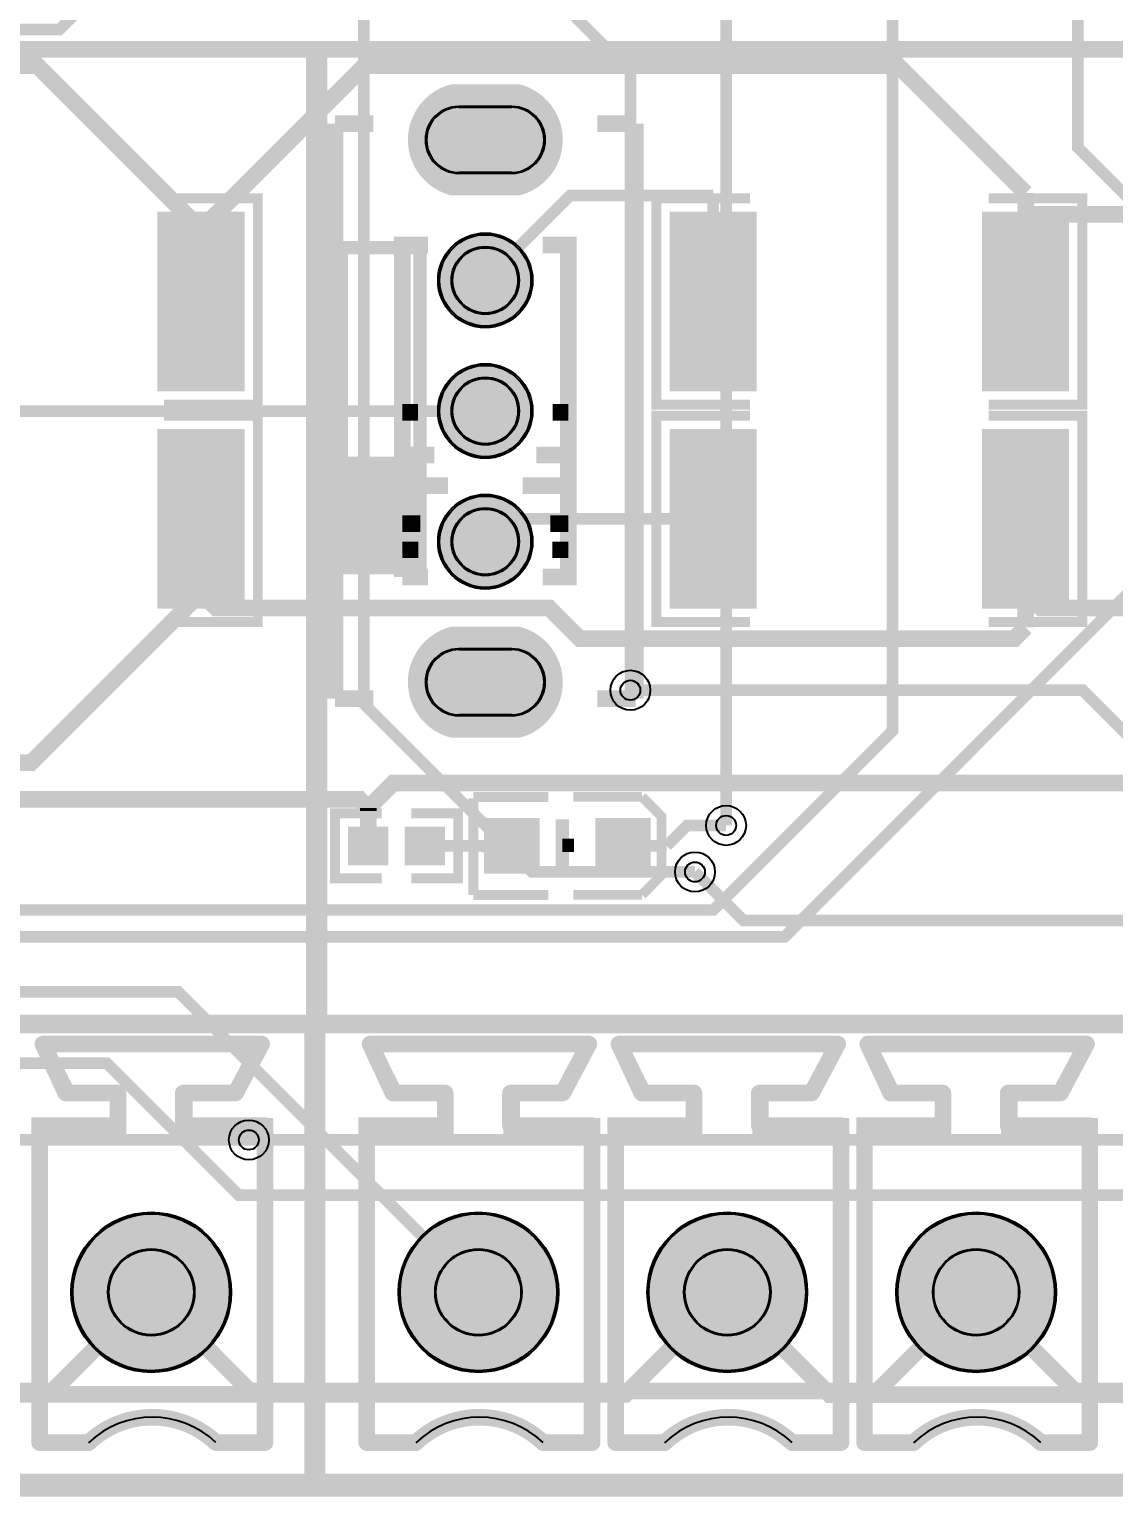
# Model space of a CAD drawing. Header units: millimetres. Extents: x -4 to 157, y 41 to 137.
# Drawn here: x 95.34 to 111.94, y 41.42 to 63.88 of the extents above; entities that cross this region are included whole.
import ezdxf

# ---------------------------------------------------------------- set-up
doc = ezdxf.new("R2010")
doc.units = ezdxf.units.MM
for name, color, linetype, true_color in [('BoardOutLine', 7, 'Continuous', 0xff00ff), ('BottomLayer', 7, 'Continuous', 0x0000ff), ('BottomSolderMaskLayer', 7, 'Continuous', 0xaa00ff), ('Document', 7, 'Continuous', 0xffffff), ('Hole', 7, 'Continuous', 0x222222), ('Multi-Layer', 7, 'Continuous', 0xc0c0c0), ('TopLayer', 7, 'Continuous', 0xff0000), ('TopPasteMaskLayer', 7, 'Continuous', 0x808080), ('TopSilkLayer', 7, 'Continuous', 0xffcc00), ('TopSolderMaskLayer', 7, 'Continuous', 0x800080)]:
    doc.layers.add(name, color=color, linetype=linetype, true_color=true_color)

msp = doc.modelspace()

# ---------------------------------------------------------------- hatches: boundary and pattern name
at = {"layer": 'BottomSolderMaskLayer'}
for points in [[(101.807, 61.338, -0.785398), (101.807, 63.04), (102.842, 63.04, -0.785398), (102.842, 61.338)], [(101.6, 60.039, 1), (103.048, 60.039, 1)], [(101.6, 58.039, 1), (103.048, 58.039, 1)], [(101.6, 56.039, 1), (103.048, 56.039, 1)], [(101.807, 53.038, -0.785398), (101.807, 54.74), (102.842, 54.74, -0.785398), (102.842, 53.038)], [(95.985, 44.552, 1), (98.436, 44.552, 1)], [(100.994, 44.552, 1), (103.445, 44.552, 1)], [(104.804, 44.552, 1), (107.255, 44.552, 1)], [(108.614, 44.552, 1), (111.065, 44.552, 1)]]:
    msp.add_hatch(color=256, dxfattribs=at).paths.add_polyline_path(points)
at = {"layer": 'Document'}
for points in [[(100.024, 55.539), (101.424, 55.539), (101.424, 60.539), (101.424, 60.639), (101.324, 60.639), (100.024, 60.639), (100.024, 60.439), (101.224, 60.439), (101.224, 57.339), (100.024, 57.339)], [(100.224, 57.339), (100.024, 57.339), (100.024, 60.439), (100.224, 60.439)], [(102.646, 51.659), (102.646, 50.999), (102.493, 50.999), (102.493, 51.659)], [(102.921, 51.283), (102.261, 51.283), (102.261, 51.435), (102.921, 51.435)], [(104.775, 51.335), (104.114, 51.335), (104.114, 51.487), (104.775, 51.487)], [(98.9, 48.225), (95.75, 48.225), (95.981, 47.729), (96.7, 47.729), (96.717, 47.728), (96.733, 47.724), (96.749, 47.719), (96.764, 47.712), (96.778, 47.702), (96.79, 47.692), (96.801, 47.679), (96.81, 47.665), (96.818, 47.65), (96.823, 47.635), (96.826, 47.618), (96.827, 47.602), (96.827, 47.102), (96.826, 47.085), (96.823, 47.069), (96.818, 47.053), (96.81, 47.038), (96.801, 47.024), (96.79, 47.012), (96.778, 47.001), (96.764, 46.992), (96.749, 46.984), (96.733, 46.979), (96.717, 46.976), (96.7, 46.975), (95.627, 46.975), (95.627, 42.379), (96.25, 42.379), (96.267, 42.378), (96.283, 42.374), (96.299, 42.369), (96.314, 42.362), (96.328, 42.352), (96.34, 42.341), (96.351, 42.329), (96.36, 42.315), (96.368, 42.3), (96.373, 42.285), (96.376, 42.268), (96.377, 42.252), (96.376, 42.235), (96.373, 42.219), (96.368, 42.203), (96.36, 42.188), (96.351, 42.174), (96.34, 42.162), (96.328, 42.151), (96.314, 42.142), (96.299, 42.134), (96.283, 42.129), (96.267, 42.126), (96.25, 42.125), (95.5, 42.125), (95.484, 42.126), (95.467, 42.129), (95.452, 42.134), (95.437, 42.142), (95.423, 42.151), (95.411, 42.162), (95.4, 42.174), (95.39, 42.188), (95.383, 42.203), (95.378, 42.219), (95.374, 42.235), (95.373, 42.252), (95.373, 47.102), (95.374, 47.118), (95.378, 47.135), (95.383, 47.15), (95.39, 47.165), (95.4, 47.179), (95.411, 47.192), (95.423, 47.202), (95.437, 47.212), (95.452, 47.219), (95.467, 47.224), (95.484, 47.228), (95.5, 47.229), (96.573, 47.229), (96.573, 47.475), (95.9, 47.475), (95.882, 47.476), (95.865, 47.48), (95.848, 47.486), (95.832, 47.495), (95.818, 47.505), (95.805, 47.518), (95.794, 47.532), (95.785, 47.548), (95.435, 48.298), (95.429, 48.314), (95.425, 48.33), (95.423, 48.347), (95.424, 48.364), (95.427, 48.381), (95.432, 48.397), (95.439, 48.413), (95.448, 48.427), (95.459, 48.44), (95.472, 48.451), (95.486, 48.461), (95.501, 48.469), (95.517, 48.474), (95.533, 48.478), (95.55, 48.479), (98.9, 48.479), (98.917, 48.478), (98.933, 48.474), (98.949, 48.469), (98.964, 48.462), (98.978, 48.452), (98.99, 48.441), (99.001, 48.429), (99.01, 48.415), (99.018, 48.4), (99.023, 48.385), (99.026, 48.368), (99.027, 48.352), (99.026, 48.335), (99.023, 48.319), (99.018, 48.303), (99.01, 48.288), (99.001, 48.274), (98.99, 48.262), (98.978, 48.251), (98.964, 48.242), (98.949, 48.234), (98.933, 48.229), (98.917, 48.226), (98.9, 48.225)], [(99.012, 48.292), (98.612, 47.542), (98.603, 47.527), (98.592, 47.514), (98.58, 47.503), (98.566, 47.493), (98.55, 47.485), (98.534, 47.479), (98.517, 47.476), (98.5, 47.475), (97.827, 47.475), (97.827, 47.229), (98.95, 47.229), (98.967, 47.228), (98.983, 47.224), (98.999, 47.219), (99.014, 47.212), (99.028, 47.202), (99.04, 47.192), (99.051, 47.179), (99.06, 47.165), (99.068, 47.15), (99.073, 47.135), (99.076, 47.118), (99.077, 47.102), (99.077, 42.252), (99.076, 42.235), (99.073, 42.219), (99.068, 42.203), (99.06, 42.188), (99.051, 42.174), (99.04, 42.162), (99.028, 42.151), (99.014, 42.142), (98.999, 42.134), (98.983, 42.129), (98.967, 42.126), (98.95, 42.125), (98.2, 42.125), (98.184, 42.126), (98.167, 42.129), (98.152, 42.134), (98.137, 42.142), (98.123, 42.151), (98.111, 42.162), (98.1, 42.174), (98.09, 42.188), (98.083, 42.203), (98.078, 42.219), (98.074, 42.235), (98.073, 42.252), (98.074, 42.268), (98.078, 42.285), (98.083, 42.3), (98.09, 42.315), (98.1, 42.329), (98.111, 42.341), (98.123, 42.352), (98.137, 42.362), (98.152, 42.369), (98.167, 42.374), (98.184, 42.378), (98.2, 42.379), (98.823, 42.379), (98.823, 46.975), (97.7, 46.975), (97.684, 46.976), (97.667, 46.979), (97.652, 46.984), (97.637, 46.992), (97.623, 47.001), (97.611, 47.012), (97.6, 47.024), (97.59, 47.038), (97.583, 47.053), (97.578, 47.069), (97.574, 47.085), (97.573, 47.102), (97.573, 47.602), (97.574, 47.618), (97.578, 47.635), (97.583, 47.65), (97.59, 47.665), (97.6, 47.679), (97.611, 47.692), (97.623, 47.702), (97.637, 47.712), (97.652, 47.719), (97.667, 47.724), (97.684, 47.728), (97.7, 47.729), (98.424, 47.729), (98.788, 48.411), (98.797, 48.426), (98.808, 48.438), (98.82, 48.45), (98.833, 48.459), (98.848, 48.467), (98.863, 48.473), (98.88, 48.477), (98.896, 48.479), (98.913, 48.478), (98.929, 48.475), (98.945, 48.471), (98.96, 48.464), (98.974, 48.455), (98.987, 48.444), (98.998, 48.432), (99.008, 48.419), (99.016, 48.404), (99.022, 48.389), (99.026, 48.372), (99.027, 48.356), (99.027, 48.339), (99.024, 48.323), (99.019, 48.307), (99.012, 48.292)], [(103.909, 48.225), (100.759, 48.225), (100.99, 47.729), (101.709, 47.729), (101.726, 47.728), (101.742, 47.724), (101.758, 47.719), (101.773, 47.712), (101.787, 47.702), (101.799, 47.692), (101.81, 47.679), (101.819, 47.665), (101.827, 47.65), (101.832, 47.635), (101.835, 47.618), (101.836, 47.602), (101.836, 47.102), (101.835, 47.085), (101.832, 47.069), (101.827, 47.053), (101.819, 47.038), (101.81, 47.024), (101.799, 47.012), (101.787, 47.001), (101.773, 46.992), (101.758, 46.984), (101.742, 46.979), (101.726, 46.976), (101.709, 46.975), (100.636, 46.975), (100.636, 42.379), (101.259, 42.379), (101.276, 42.378), (101.292, 42.374), (101.308, 42.369), (101.323, 42.362), (101.337, 42.353), (101.349, 42.342), (101.36, 42.329), (101.369, 42.315), (101.377, 42.3), (101.382, 42.285), (101.385, 42.268), (101.386, 42.252), (101.385, 42.235), (101.382, 42.219), (101.377, 42.203), (101.369, 42.188), (101.36, 42.174), (101.349, 42.162), (101.337, 42.151), (101.323, 42.142), (101.308, 42.134), (101.292, 42.129), (101.276, 42.126), (101.259, 42.125), (100.509, 42.125), (100.493, 42.126), (100.476, 42.129), (100.461, 42.134), (100.446, 42.142), (100.432, 42.151), (100.419, 42.162), (100.409, 42.174), (100.399, 42.188), (100.392, 42.203), (100.387, 42.219), (100.383, 42.235), (100.382, 42.252), (100.382, 47.102), (100.383, 47.118), (100.387, 47.135), (100.392, 47.15), (100.399, 47.165), (100.409, 47.179), (100.419, 47.192), (100.432, 47.203), (100.446, 47.212), (100.461, 47.219), (100.476, 47.224), (100.493, 47.228), (100.509, 47.229), (101.582, 47.229), (101.582, 47.475), (100.909, 47.475), (100.891, 47.476), (100.874, 47.48), (100.857, 47.486), (100.841, 47.495), (100.827, 47.505), (100.814, 47.518), (100.803, 47.532), (100.794, 47.548), (100.444, 48.298), (100.438, 48.314), (100.434, 48.33), (100.432, 48.347), (100.433, 48.364), (100.436, 48.381), (100.441, 48.397), (100.448, 48.413), (100.457, 48.427), (100.468, 48.44), (100.48, 48.451), (100.494, 48.461), (100.51, 48.469), (100.526, 48.474), (100.542, 48.478), (100.559, 48.479), (103.909, 48.479), (103.926, 48.478), (103.942, 48.474), (103.958, 48.469), (103.973, 48.462), (103.987, 48.453), (103.999, 48.442), (104.01, 48.429), (104.019, 48.415), (104.027, 48.4), (104.032, 48.385), (104.035, 48.368), (104.036, 48.352), (104.035, 48.335), (104.032, 48.319), (104.027, 48.303), (104.019, 48.288), (104.01, 48.274), (103.999, 48.262), (103.987, 48.251), (103.973, 48.242), (103.958, 48.234), (103.942, 48.229), (103.926, 48.226), (103.909, 48.225)], [(104.021, 48.292), (103.621, 47.542), (103.612, 47.527), (103.601, 47.514), (103.589, 47.503), (103.575, 47.493), (103.559, 47.485), (103.543, 47.479), (103.526, 47.476), (103.509, 47.475), (102.836, 47.475), (102.836, 47.229), (103.959, 47.229), (103.976, 47.228), (103.992, 47.224), (104.008, 47.219), (104.023, 47.212), (104.037, 47.203), (104.049, 47.192), (104.06, 47.179), (104.069, 47.165), (104.077, 47.15), (104.082, 47.135), (104.085, 47.118), (104.086, 47.102), (104.086, 42.252), (104.085, 42.235), (104.082, 42.219), (104.077, 42.203), (104.069, 42.188), (104.06, 42.174), (104.049, 42.162), (104.037, 42.151), (104.023, 42.142), (104.008, 42.134), (103.992, 42.129), (103.976, 42.126), (103.959, 42.125), (103.209, 42.125), (103.193, 42.126), (103.176, 42.129), (103.161, 42.134), (103.146, 42.142), (103.132, 42.151), (103.119, 42.162), (103.109, 42.174), (103.099, 42.188), (103.092, 42.203), (103.087, 42.219), (103.083, 42.235), (103.082, 42.252), (103.083, 42.268), (103.087, 42.285), (103.092, 42.3), (103.099, 42.315), (103.109, 42.329), (103.119, 42.342), (103.132, 42.353), (103.146, 42.362), (103.161, 42.369), (103.176, 42.374), (103.193, 42.378), (103.209, 42.379), (103.832, 42.379), (103.832, 46.975), (102.709, 46.975), (102.693, 46.976), (102.676, 46.979), (102.661, 46.984), (102.646, 46.992), (102.632, 47.001), (102.619, 47.012), (102.608, 47.024), (102.599, 47.038), (102.592, 47.053), (102.587, 47.069), (102.583, 47.085), (102.582, 47.102), (102.582, 47.602), (102.583, 47.618), (102.587, 47.635), (102.592, 47.65), (102.599, 47.665), (102.608, 47.679), (102.619, 47.692), (102.632, 47.702), (102.646, 47.712), (102.661, 47.719), (102.676, 47.724), (102.693, 47.728), (102.709, 47.729), (103.433, 47.729), (103.797, 48.412), (103.806, 48.426), (103.817, 48.438), (103.829, 48.45), (103.842, 48.46), (103.857, 48.467), (103.872, 48.473), (103.889, 48.477), (103.905, 48.479), (103.922, 48.478), (103.938, 48.475), (103.954, 48.471), (103.969, 48.464), (103.983, 48.455), (103.996, 48.445), (104.007, 48.432), (104.017, 48.419), (104.025, 48.404), (104.031, 48.389), (104.035, 48.373), (104.036, 48.356), (104.036, 48.339), (104.033, 48.323), (104.028, 48.307), (104.021, 48.292)], [(107.719, 48.225), (104.569, 48.225), (104.8, 47.729), (105.519, 47.729), (105.536, 47.728), (105.552, 47.724), (105.568, 47.719), (105.583, 47.712), (105.596, 47.702), (105.609, 47.692), (105.62, 47.679), (105.629, 47.665), (105.636, 47.65), (105.642, 47.635), (105.645, 47.618), (105.646, 47.602), (105.646, 47.102), (105.645, 47.085), (105.642, 47.069), (105.636, 47.053), (105.629, 47.038), (105.62, 47.024), (105.609, 47.012), (105.596, 47.001), (105.583, 46.992), (105.568, 46.984), (105.552, 46.979), (105.536, 46.976), (105.519, 46.975), (104.446, 46.975), (104.446, 42.379), (105.069, 42.379), (105.086, 42.378), (105.102, 42.375), (105.118, 42.369), (105.133, 42.362), (105.147, 42.353), (105.159, 42.342), (105.17, 42.329), (105.179, 42.315), (105.187, 42.3), (105.192, 42.285), (105.195, 42.268), (105.196, 42.252), (105.195, 42.235), (105.192, 42.219), (105.187, 42.203), (105.179, 42.188), (105.17, 42.175), (105.159, 42.162), (105.147, 42.151), (105.133, 42.142), (105.118, 42.135), (105.102, 42.129), (105.086, 42.126), (105.069, 42.125), (104.319, 42.125), (104.303, 42.126), (104.286, 42.129), (104.271, 42.135), (104.256, 42.142), (104.242, 42.151), (104.229, 42.162), (104.218, 42.175), (104.209, 42.188), (104.202, 42.203), (104.197, 42.219), (104.193, 42.235), (104.192, 42.252), (104.192, 47.102), (104.193, 47.118), (104.197, 47.135), (104.202, 47.15), (104.209, 47.165), (104.218, 47.179), (104.229, 47.192), (104.242, 47.203), (104.256, 47.212), (104.271, 47.219), (104.286, 47.224), (104.303, 47.228), (104.319, 47.229), (105.392, 47.229), (105.392, 47.475), (104.719, 47.475), (104.701, 47.476), (104.684, 47.48), (104.667, 47.486), (104.651, 47.495), (104.637, 47.505), (104.624, 47.518), (104.613, 47.532), (104.604, 47.548), (104.254, 48.298), (104.248, 48.314), (104.244, 48.33), (104.242, 48.347), (104.243, 48.364), (104.246, 48.381), (104.251, 48.397), (104.258, 48.413), (104.267, 48.427), (104.278, 48.44), (104.29, 48.451), (104.304, 48.461), (104.32, 48.469), (104.336, 48.474), (104.352, 48.478), (104.369, 48.479), (107.719, 48.479), (107.736, 48.478), (107.752, 48.474), (107.768, 48.469), (107.783, 48.462), (107.797, 48.453), (107.809, 48.442), (107.82, 48.429), (107.829, 48.415), (107.837, 48.4), (107.842, 48.385), (107.845, 48.368), (107.846, 48.352), (107.845, 48.335), (107.842, 48.319), (107.837, 48.303), (107.829, 48.288), (107.82, 48.274), (107.809, 48.262), (107.797, 48.251), (107.783, 48.242), (107.768, 48.234), (107.752, 48.229), (107.736, 48.226), (107.719, 48.225)], [(107.831, 48.292), (107.431, 47.542), (107.422, 47.527), (107.411, 47.514), (107.399, 47.503), (107.385, 47.493), (107.369, 47.485), (107.353, 47.479), (107.336, 47.476), (107.319, 47.475), (106.646, 47.475), (106.646, 47.229), (107.769, 47.229), (107.786, 47.228), (107.802, 47.224), (107.818, 47.219), (107.833, 47.212), (107.847, 47.203), (107.859, 47.192), (107.87, 47.179), (107.879, 47.165), (107.887, 47.15), (107.892, 47.135), (107.895, 47.118), (107.896, 47.102), (107.896, 42.252), (107.895, 42.235), (107.892, 42.219), (107.887, 42.203), (107.879, 42.188), (107.87, 42.175), (107.859, 42.162), (107.847, 42.151), (107.833, 42.142), (107.818, 42.135), (107.802, 42.129), (107.786, 42.126), (107.769, 42.125), (107.019, 42.125), (107.003, 42.126), (106.986, 42.129), (106.971, 42.135), (106.956, 42.142), (106.942, 42.151), (106.93, 42.162), (106.919, 42.175), (106.909, 42.188), (106.902, 42.203), (106.897, 42.219), (106.893, 42.235), (106.892, 42.252), (106.893, 42.268), (106.897, 42.285), (106.902, 42.3), (106.909, 42.315), (106.919, 42.329), (106.93, 42.342), (106.942, 42.353), (106.956, 42.362), (106.971, 42.369), (106.986, 42.375), (107.003, 42.378), (107.019, 42.379), (107.642, 42.379), (107.642, 46.975), (106.519, 46.975), (106.503, 46.976), (106.486, 46.979), (106.471, 46.984), (106.456, 46.992), (106.442, 47.001), (106.429, 47.012), (106.418, 47.024), (106.409, 47.038), (106.402, 47.053), (106.397, 47.069), (106.393, 47.085), (106.392, 47.102), (106.392, 47.602), (106.393, 47.618), (106.397, 47.635), (106.402, 47.65), (106.409, 47.665), (106.418, 47.679), (106.429, 47.692), (106.442, 47.702), (106.456, 47.712), (106.471, 47.719), (106.486, 47.724), (106.503, 47.728), (106.519, 47.729), (107.243, 47.729), (107.607, 48.412), (107.616, 48.425), (107.627, 48.438), (107.639, 48.449), (107.652, 48.459), (107.667, 48.466), (107.682, 48.472), (107.698, 48.475), (107.715, 48.477), (107.731, 48.476), (107.747, 48.474), (107.763, 48.469), (107.778, 48.462), (107.792, 48.453), (107.805, 48.443), (107.816, 48.431), (107.826, 48.418), (107.834, 48.403), (107.84, 48.388), (107.843, 48.372), (107.845, 48.356), (107.845, 48.339), (107.842, 48.323), (107.838, 48.307), (107.831, 48.292)], [(111.529, 48.225), (108.379, 48.225), (108.61, 47.729), (109.329, 47.729), (109.346, 47.728), (109.362, 47.724), (109.378, 47.719), (109.393, 47.712), (109.407, 47.702), (109.419, 47.692), (109.43, 47.679), (109.439, 47.665), (109.447, 47.65), (109.452, 47.635), (109.455, 47.618), (109.456, 47.602), (109.456, 47.102), (109.455, 47.085), (109.452, 47.069), (109.447, 47.053), (109.439, 47.038), (109.43, 47.024), (109.419, 47.012), (109.407, 47.001), (109.393, 46.992), (109.378, 46.984), (109.362, 46.979), (109.346, 46.976), (109.329, 46.975), (108.256, 46.975), (108.256, 42.379), (108.879, 42.379), (108.896, 42.378), (108.912, 42.374), (108.928, 42.369), (108.943, 42.362), (108.957, 42.352), (108.969, 42.341), (108.98, 42.329), (108.989, 42.315), (108.997, 42.3), (109.002, 42.285), (109.005, 42.268), (109.006, 42.252), (109.005, 42.235), (109.002, 42.219), (108.997, 42.203), (108.989, 42.188), (108.98, 42.174), (108.969, 42.162), (108.957, 42.151), (108.943, 42.142), (108.928, 42.134), (108.912, 42.129), (108.896, 42.126), (108.879, 42.125), (108.129, 42.125), (108.113, 42.126), (108.096, 42.129), (108.081, 42.134), (108.066, 42.142), (108.052, 42.151), (108.04, 42.162), (108.029, 42.174), (108.019, 42.188), (108.012, 42.203), (108.007, 42.219), (108.003, 42.235), (108.002, 42.252), (108.002, 47.102), (108.003, 47.118), (108.007, 47.135), (108.012, 47.15), (108.019, 47.165), (108.029, 47.179), (108.04, 47.192), (108.052, 47.202), (108.066, 47.212), (108.081, 47.219), (108.096, 47.224), (108.113, 47.228), (108.129, 47.229), (109.202, 47.229), (109.202, 47.475), (108.529, 47.475), (108.511, 47.476), (108.494, 47.48), (108.477, 47.486), (108.461, 47.495), (108.447, 47.505), (108.434, 47.518), (108.423, 47.532), (108.414, 47.548), (108.064, 48.298), (108.058, 48.314), (108.054, 48.33), (108.052, 48.347), (108.053, 48.364), (108.056, 48.381), (108.061, 48.397), (108.068, 48.413), (108.077, 48.427), (108.088, 48.44), (108.101, 48.451), (108.115, 48.461), (108.13, 48.469), (108.146, 48.474), (108.162, 48.478), (108.179, 48.479), (111.529, 48.479), (111.546, 48.478), (111.562, 48.474), (111.578, 48.469), (111.593, 48.462), (111.607, 48.452), (111.619, 48.441), (111.63, 48.429), (111.639, 48.415), (111.647, 48.4), (111.652, 48.385), (111.655, 48.368), (111.656, 48.352), (111.655, 48.335), (111.652, 48.319), (111.647, 48.303), (111.639, 48.288), (111.63, 48.274), (111.619, 48.262), (111.607, 48.251), (111.593, 48.242), (111.578, 48.234), (111.562, 48.229), (111.546, 48.226), (111.529, 48.225)], [(111.641, 48.292), (111.241, 47.542), (111.232, 47.527), (111.221, 47.514), (111.209, 47.503), (111.195, 47.493), (111.179, 47.485), (111.163, 47.479), (111.146, 47.476), (111.129, 47.475), (110.456, 47.475), (110.456, 47.229), (111.579, 47.229), (111.596, 47.228), (111.612, 47.224), (111.628, 47.219), (111.643, 47.212), (111.657, 47.202), (111.669, 47.192), (111.68, 47.179), (111.689, 47.165), (111.697, 47.15), (111.702, 47.135), (111.705, 47.118), (111.706, 47.102), (111.706, 42.252), (111.705, 42.235), (111.702, 42.219), (111.697, 42.203), (111.689, 42.188), (111.68, 42.174), (111.669, 42.162), (111.657, 42.151), (111.643, 42.142), (111.628, 42.134), (111.612, 42.129), (111.596, 42.126), (111.579, 42.125), (110.829, 42.125), (110.813, 42.126), (110.796, 42.129), (110.781, 42.134), (110.766, 42.142), (110.752, 42.151), (110.74, 42.162), (110.729, 42.174), (110.719, 42.188), (110.712, 42.203), (110.707, 42.219), (110.703, 42.235), (110.702, 42.252), (110.703, 42.268), (110.707, 42.285), (110.712, 42.3), (110.719, 42.315), (110.729, 42.329), (110.74, 42.341), (110.752, 42.352), (110.766, 42.362), (110.781, 42.369), (110.796, 42.374), (110.813, 42.378), (110.829, 42.379), (111.452, 42.379), (111.452, 46.975), (110.329, 46.975), (110.313, 46.976), (110.296, 46.979), (110.281, 46.984), (110.266, 46.992), (110.252, 47.001), (110.24, 47.012), (110.229, 47.024), (110.219, 47.038), (110.212, 47.053), (110.207, 47.069), (110.203, 47.085), (110.202, 47.102), (110.202, 47.602), (110.203, 47.618), (110.207, 47.635), (110.212, 47.65), (110.219, 47.665), (110.229, 47.679), (110.24, 47.692), (110.252, 47.702), (110.266, 47.712), (110.281, 47.719), (110.296, 47.724), (110.313, 47.728), (110.329, 47.729), (111.053, 47.729), (111.417, 48.411), (111.426, 48.426), (111.437, 48.438), (111.449, 48.45), (111.462, 48.459), (111.477, 48.467), (111.492, 48.473), (111.509, 48.477), (111.525, 48.479), (111.542, 48.478), (111.558, 48.475), (111.574, 48.471), (111.589, 48.464), (111.603, 48.455), (111.616, 48.444), (111.627, 48.432), (111.637, 48.419), (111.645, 48.404), (111.651, 48.389), (111.655, 48.372), (111.656, 48.356), (111.656, 48.339), (111.653, 48.323), (111.648, 48.307), (111.641, 48.292)], [(98.113, 42.16), (98.075, 42.194), (98.035, 42.227), (97.995, 42.259), (97.953, 42.289), (97.909, 42.317), (97.865, 42.343), (97.82, 42.368), (97.774, 42.391), (97.727, 42.412), (97.679, 42.431), (97.63, 42.448), (97.581, 42.463), (97.531, 42.476), (97.481, 42.488), (97.43, 42.497), (97.379, 42.504), (97.328, 42.509), (97.276, 42.512), (97.225, 42.513), (97.173, 42.512), (97.122, 42.509), (97.071, 42.504), (97.02, 42.496), (96.969, 42.487), (96.919, 42.476), (96.869, 42.463), (96.82, 42.447), (96.771, 42.43), (96.723, 42.411), (96.676, 42.39), (96.63, 42.367), (96.585, 42.342), (96.541, 42.316), (96.498, 42.288), (96.456, 42.258), (96.415, 42.226), (96.376, 42.193), (96.338, 42.158), (96.325, 42.148), (96.311, 42.139), (96.296, 42.132), (96.28, 42.127), (96.263, 42.124), (96.247, 42.124), (96.23, 42.125), (96.214, 42.129), (96.198, 42.134), (96.184, 42.142), (96.17, 42.152), (96.158, 42.163), (96.147, 42.176), (96.139, 42.19), (96.132, 42.205), (96.127, 42.221), (96.124, 42.237), (96.123, 42.254), (96.125, 42.27), (96.128, 42.287), (96.134, 42.302), (96.142, 42.317), (96.151, 42.33), (96.163, 42.343), (96.205, 42.381), (96.248, 42.418), (96.293, 42.454), (96.339, 42.487), (96.387, 42.519), (96.435, 42.549), (96.485, 42.578), (96.536, 42.604), (96.587, 42.629), (96.64, 42.651), (96.693, 42.672), (96.747, 42.691), (96.802, 42.708), (96.857, 42.722), (96.913, 42.735), (96.969, 42.745), (97.025, 42.754), (97.082, 42.76), (97.139, 42.765), (97.196, 42.767), (97.253, 42.767), (97.31, 42.765), (97.367, 42.76), (97.424, 42.754), (97.481, 42.746), (97.537, 42.735), (97.593, 42.723), (97.648, 42.708), (97.703, 42.692), (97.757, 42.673), (97.81, 42.652), (97.863, 42.63), (97.914, 42.605), (97.965, 42.579), (98.014, 42.55), (98.063, 42.52), (98.111, 42.488), (98.157, 42.455), (98.202, 42.42), (98.245, 42.383), (98.288, 42.344), (98.299, 42.332), (98.308, 42.318), (98.316, 42.304), (98.322, 42.288), (98.326, 42.272), (98.327, 42.255), (98.327, 42.239), (98.324, 42.222), (98.319, 42.206), (98.312, 42.191), (98.303, 42.177), (98.292, 42.165), (98.28, 42.153), (98.267, 42.144), (98.252, 42.136), (98.236, 42.13), (98.22, 42.126), (98.204, 42.125), (98.187, 42.126), (98.171, 42.128), (98.155, 42.133), (98.14, 42.14), (98.126, 42.149), (98.113, 42.16)], [(103.122, 42.16), (103.084, 42.194), (103.044, 42.227), (103.004, 42.259), (102.962, 42.289), (102.918, 42.317), (102.874, 42.343), (102.829, 42.368), (102.783, 42.391), (102.736, 42.412), (102.688, 42.431), (102.639, 42.448), (102.59, 42.463), (102.54, 42.476), (102.49, 42.488), (102.439, 42.497), (102.388, 42.504), (102.337, 42.509), (102.285, 42.512), (102.234, 42.513), (102.182, 42.512), (102.131, 42.509), (102.08, 42.504), (102.029, 42.496), (101.978, 42.487), (101.928, 42.476), (101.878, 42.463), (101.829, 42.447), (101.78, 42.43), (101.732, 42.411), (101.685, 42.39), (101.639, 42.367), (101.594, 42.342), (101.55, 42.316), (101.507, 42.288), (101.465, 42.258), (101.424, 42.226), (101.385, 42.193), (101.347, 42.158), (101.334, 42.148), (101.32, 42.139), (101.305, 42.132), (101.289, 42.127), (101.272, 42.124), (101.256, 42.124), (101.239, 42.125), (101.223, 42.129), (101.207, 42.134), (101.193, 42.142), (101.179, 42.152), (101.167, 42.163), (101.156, 42.176), (101.147, 42.19), (101.14, 42.205), (101.136, 42.221), (101.133, 42.237), (101.132, 42.254), (101.134, 42.27), (101.137, 42.287), (101.143, 42.302), (101.151, 42.317), (101.16, 42.33), (101.172, 42.343), (101.214, 42.381), (101.257, 42.418), (101.302, 42.454), (101.348, 42.487), (101.396, 42.519), (101.444, 42.549), (101.494, 42.578), (101.545, 42.604), (101.596, 42.629), (101.649, 42.651), (101.702, 42.672), (101.756, 42.691), (101.811, 42.708), (101.866, 42.722), (101.922, 42.735), (101.978, 42.745), (102.034, 42.754), (102.091, 42.76), (102.148, 42.765), (102.205, 42.767), (102.262, 42.767), (102.319, 42.765), (102.376, 42.761), (102.433, 42.754), (102.49, 42.746), (102.546, 42.735), (102.602, 42.723), (102.657, 42.708), (102.712, 42.692), (102.766, 42.673), (102.819, 42.652), (102.871, 42.63), (102.923, 42.605), (102.974, 42.579), (103.023, 42.55), (103.072, 42.52), (103.119, 42.488), (103.166, 42.455), (103.211, 42.42), (103.254, 42.383), (103.296, 42.344), (103.308, 42.332), (103.317, 42.318), (103.325, 42.304), (103.331, 42.288), (103.335, 42.272), (103.336, 42.255), (103.335, 42.239), (103.333, 42.222), (103.328, 42.206), (103.321, 42.191), (103.312, 42.177), (103.301, 42.165), (103.289, 42.153), (103.276, 42.144), (103.261, 42.136), (103.245, 42.13), (103.229, 42.126), (103.213, 42.125), (103.196, 42.126), (103.18, 42.128), (103.164, 42.133), (103.149, 42.14), (103.135, 42.149), (103.122, 42.16)], [(106.932, 42.16), (106.894, 42.194), (106.854, 42.227), (106.813, 42.259), (106.771, 42.289), (106.728, 42.317), (106.684, 42.343), (106.639, 42.368), (106.593, 42.391), (106.546, 42.412), (106.498, 42.431), (106.449, 42.448), (106.4, 42.463), (106.35, 42.476), (106.3, 42.488), (106.249, 42.497), (106.198, 42.504), (106.147, 42.509), (106.095, 42.512), (106.044, 42.513), (105.992, 42.512), (105.941, 42.509), (105.89, 42.504), (105.839, 42.497), (105.788, 42.487), (105.738, 42.476), (105.688, 42.463), (105.639, 42.448), (105.59, 42.43), (105.542, 42.411), (105.495, 42.39), (105.449, 42.367), (105.404, 42.343), (105.36, 42.316), (105.317, 42.288), (105.275, 42.258), (105.234, 42.226), (105.194, 42.193), (105.156, 42.159), (105.144, 42.148), (105.131, 42.139), (105.116, 42.132), (105.101, 42.127), (105.085, 42.123), (105.069, 42.122), (105.053, 42.123), (105.037, 42.126), (105.022, 42.13), (105.007, 42.137), (104.993, 42.146), (104.981, 42.156), (104.97, 42.168), (104.96, 42.181), (104.952, 42.195), (104.947, 42.21), (104.943, 42.225), (104.941, 42.241), (104.941, 42.258), (104.943, 42.274), (104.947, 42.289), (104.953, 42.304), (104.961, 42.318), (104.97, 42.331), (104.982, 42.343), (105.024, 42.381), (105.067, 42.418), (105.112, 42.454), (105.158, 42.487), (105.206, 42.519), (105.254, 42.549), (105.304, 42.578), (105.355, 42.604), (105.406, 42.629), (105.459, 42.652), (105.512, 42.672), (105.566, 42.691), (105.621, 42.708), (105.676, 42.722), (105.732, 42.735), (105.788, 42.746), (105.844, 42.754), (105.901, 42.76), (105.958, 42.765), (106.015, 42.767), (106.072, 42.767), (106.129, 42.765), (106.186, 42.761), (106.243, 42.754), (106.3, 42.746), (106.356, 42.735), (106.412, 42.723), (106.467, 42.708), (106.522, 42.692), (106.576, 42.673), (106.629, 42.652), (106.681, 42.63), (106.733, 42.605), (106.784, 42.579), (106.833, 42.551), (106.882, 42.52), (106.929, 42.489), (106.976, 42.455), (107.021, 42.42), (107.064, 42.383), (107.106, 42.344), (107.118, 42.332), (107.127, 42.319), (107.135, 42.304), (107.141, 42.288), (107.145, 42.272), (107.146, 42.256), (107.145, 42.239), (107.143, 42.223), (107.138, 42.207), (107.131, 42.192), (107.122, 42.177), (107.111, 42.165), (107.099, 42.153), (107.086, 42.144), (107.071, 42.136), (107.055, 42.13), (107.039, 42.127), (107.023, 42.125), (107.006, 42.126), (106.99, 42.128), (106.974, 42.133), (106.959, 42.14), (106.945, 42.149), (106.932, 42.16)], [(110.742, 42.16), (110.704, 42.194), (110.664, 42.227), (110.624, 42.259), (110.582, 42.289), (110.538, 42.317), (110.494, 42.343), (110.449, 42.368), (110.403, 42.391), (110.356, 42.412), (110.308, 42.431), (110.259, 42.448), (110.21, 42.463), (110.16, 42.476), (110.11, 42.488), (110.059, 42.497), (110.008, 42.504), (109.957, 42.509), (109.905, 42.512), (109.854, 42.513), (109.802, 42.512), (109.751, 42.509), (109.7, 42.504), (109.649, 42.496), (109.598, 42.487), (109.548, 42.476), (109.498, 42.463), (109.449, 42.447), (109.4, 42.43), (109.352, 42.411), (109.305, 42.39), (109.259, 42.367), (109.214, 42.342), (109.17, 42.316), (109.127, 42.288), (109.085, 42.258), (109.044, 42.226), (109.005, 42.193), (108.967, 42.158), (108.954, 42.148), (108.94, 42.139), (108.925, 42.132), (108.909, 42.127), (108.892, 42.124), (108.876, 42.124), (108.859, 42.125), (108.843, 42.129), (108.827, 42.134), (108.813, 42.142), (108.799, 42.152), (108.787, 42.163), (108.776, 42.176), (108.768, 42.19), (108.761, 42.205), (108.756, 42.221), (108.753, 42.237), (108.752, 42.254), (108.754, 42.27), (108.757, 42.287), (108.763, 42.302), (108.771, 42.317), (108.78, 42.33), (108.792, 42.343), (108.834, 42.381), (108.877, 42.418), (108.922, 42.454), (108.968, 42.487), (109.016, 42.519), (109.064, 42.549), (109.114, 42.578), (109.165, 42.604), (109.216, 42.629), (109.269, 42.651), (109.322, 42.672), (109.376, 42.691), (109.431, 42.708), (109.486, 42.722), (109.542, 42.735), (109.598, 42.745), (109.654, 42.754), (109.711, 42.76), (109.768, 42.765), (109.825, 42.767), (109.882, 42.767), (109.939, 42.765), (109.996, 42.76), (110.053, 42.754), (110.11, 42.746), (110.166, 42.735), (110.222, 42.723), (110.277, 42.708), (110.332, 42.692), (110.386, 42.673), (110.439, 42.652), (110.492, 42.63), (110.543, 42.605), (110.594, 42.579), (110.643, 42.55), (110.692, 42.52), (110.74, 42.488), (110.786, 42.455), (110.831, 42.42), (110.874, 42.383), (110.917, 42.344), (110.928, 42.332), (110.937, 42.318), (110.945, 42.304), (110.951, 42.288), (110.955, 42.272), (110.956, 42.255), (110.956, 42.239), (110.953, 42.222), (110.948, 42.206), (110.941, 42.191), (110.932, 42.177), (110.921, 42.165), (110.909, 42.153), (110.896, 42.144), (110.881, 42.136), (110.865, 42.13), (110.849, 42.126), (110.833, 42.125), (110.816, 42.126), (110.8, 42.128), (110.784, 42.133), (110.769, 42.14), (110.755, 42.149), (110.742, 42.16)]]:
    msp.add_hatch(color=256, dxfattribs=at).paths.add_polyline_path(points)
at = {"layer": 'Multi-Layer'}
for points in [[(101.816, 61.364, -0.785398), (101.816, 63.015), (102.832, 63.015, -0.785398), (102.832, 61.364)], [(101.626, 60.039, 1), (103.023, 60.039, 1)], [(101.626, 58.039, 1), (103.023, 58.039, 1)], [(101.626, 56.039, 1), (103.023, 56.039, 1)], [(101.816, 53.063, -0.785398), (101.816, 54.714), (102.832, 54.714, -0.785398), (102.832, 53.063)], [(96.01, 44.552, 1), (98.41, 44.552, 1)], [(101.019, 44.552, 1), (103.419, 44.552, 1)], [(104.829, 44.552, 1), (107.229, 44.552, 1)], [(108.639, 44.552, 1), (111.039, 44.552, 1)]]:
    msp.add_hatch(color=256, dxfattribs=at).paths.add_polyline_path(points)
at = {"layer": 'TopLayer'}
for points in [[(97.33, 61.066), (97.33, 58.366), (98.613, 58.366), (98.613, 61.066)], [(106.454, 61.066), (106.454, 58.366), (105.172, 58.366), (105.172, 61.066)], [(109.954, 61.066), (109.954, 58.366), (111.237, 58.366), (111.237, 61.066)], [(97.33, 57.738), (97.33, 55.038), (98.613, 55.038), (98.613, 57.738)], [(106.454, 57.738), (106.454, 55.038), (105.172, 55.038), (105.172, 57.738)], [(109.954, 57.738), (109.954, 55.038), (111.237, 55.038), (111.237, 57.738)], [(100.815, 51.114), (100.815, 51.654), (100.25, 51.654), (100.25, 51.114)], [(101.115, 51.114), (101.115, 51.654), (101.681, 51.654), (101.681, 51.114)], [(103.131, 51.784), (103.131, 50.984), (102.331, 50.984), (102.331, 51.784)], [(104.832, 51.784), (104.832, 50.984), (104.032, 50.984), (104.032, 51.784)]]:
    msp.add_hatch(color=256, dxfattribs=at).paths.add_polyline_path(points)
at = {"layer": 'TopPasteMaskLayer'}
for points in [[(97.33, 60.966), (97.33, 60.275), (97.43, 60.175), (97.666, 60.175), (97.766, 60.075), (97.766, 59.357), (97.666, 59.257), (97.43, 59.257), (97.33, 59.157), (97.33, 58.466), (97.43, 58.366), (98.513, 58.366), (98.613, 58.466), (98.613, 60.966), (98.513, 61.066), (97.43, 61.066)], [(106.454, 60.966), (106.454, 60.275), (106.354, 60.175), (106.118, 60.175), (106.018, 60.075), (106.018, 59.357), (106.118, 59.257), (106.354, 59.257), (106.454, 59.157), (106.454, 58.466), (106.354, 58.366), (105.272, 58.366), (105.172, 58.466), (105.172, 60.966), (105.272, 61.066), (106.354, 61.066)], [(109.954, 60.966), (109.954, 60.275), (110.054, 60.175), (110.29, 60.175), (110.39, 60.075), (110.39, 59.357), (110.29, 59.257), (110.054, 59.257), (109.954, 59.157), (109.954, 58.466), (110.054, 58.366), (111.137, 58.366), (111.237, 58.466), (111.237, 60.966), (111.137, 61.066), (110.054, 61.066)], [(97.33, 57.638), (97.33, 56.947), (97.43, 56.847), (97.667, 56.847), (97.767, 56.747), (97.767, 56.029), (97.667, 55.929), (97.43, 55.929), (97.33, 55.829), (97.33, 55.138), (97.43, 55.038), (98.513, 55.038), (98.613, 55.138), (98.613, 57.638), (98.513, 57.738), (97.43, 57.738)], [(106.454, 57.638), (106.454, 56.947), (106.354, 56.847), (106.118, 56.847), (106.018, 56.747), (106.018, 56.029), (106.118, 55.929), (106.354, 55.929), (106.454, 55.829), (106.454, 55.138), (106.354, 55.038), (105.272, 55.038), (105.172, 55.138), (105.172, 57.638), (105.272, 57.738), (106.354, 57.738)], [(109.954, 57.638), (109.954, 56.947), (110.054, 56.847), (110.29, 56.847), (110.39, 56.747), (110.39, 56.029), (110.29, 55.929), (110.054, 55.929), (109.954, 55.829), (109.954, 55.138), (110.054, 55.038), (111.137, 55.038), (111.237, 55.138), (111.237, 57.638), (111.137, 57.738), (110.054, 57.738)], [(100.83, 51.154), (100.83, 51.614), (100.79, 51.654), (100.29, 51.654), (100.25, 51.614), (100.25, 51.154), (100.29, 51.114), (100.79, 51.114)], [(101.1, 51.154), (101.1, 51.614), (101.14, 51.654), (101.641, 51.654), (101.681, 51.614), (101.681, 51.154), (101.641, 51.114), (101.14, 51.114)], [(103.131, 51.784), (103.131, 50.984), (102.331, 50.984), (102.331, 51.784)], [(104.832, 51.784), (104.832, 50.984), (104.032, 50.984), (104.032, 51.784)]]:
    msp.add_hatch(color=256, dxfattribs=at).paths.add_polyline_path(points)
at = {"layer": 'TopSolderMaskLayer'}
for points in [[(101.807, 61.338, -0.785398), (101.807, 63.04), (102.842, 63.04, -0.785398), (102.842, 61.338)], [(97.305, 61.091), (97.305, 58.34), (98.638, 58.34), (98.638, 61.091)], [(106.48, 61.091), (106.48, 58.34), (105.146, 58.34), (105.146, 61.091)], [(109.929, 61.091), (109.929, 58.34), (111.262, 58.34), (111.262, 61.091)], [(101.6, 60.039, 1), (103.048, 60.039, 1)], [(101.6, 58.039, 1), (103.048, 58.039, 1)], [(97.305, 57.763), (97.305, 55.013), (98.638, 55.013), (98.638, 57.763)], [(106.48, 57.764), (106.48, 55.013), (105.146, 55.013), (105.146, 57.764)], [(109.929, 57.764), (109.929, 55.013), (111.262, 55.013), (111.262, 57.764)], [(101.6, 56.039, 1), (103.048, 56.039, 1)], [(101.807, 53.038, -0.785398), (101.807, 54.74), (102.842, 54.74, -0.785398), (102.842, 53.038)], [(100.841, 51.089), (100.841, 51.68), (100.224, 51.68), (100.224, 51.089)], [(101.09, 51.089), (101.09, 51.68), (101.706, 51.68), (101.706, 51.089)], [(103.156, 51.81), (103.156, 50.959), (102.305, 50.959), (102.305, 51.81)], [(104.858, 51.81), (104.858, 50.959), (104.007, 50.959), (104.007, 51.81)], [(95.985, 44.552, 1), (98.436, 44.552, 1)], [(100.994, 44.552, 1), (103.445, 44.552, 1)], [(104.804, 44.552, 1), (107.255, 44.552, 1)], [(108.614, 44.552, 1), (111.065, 44.552, 1)]]:
    msp.add_hatch(color=256, dxfattribs=at).paths.add_polyline_path(points)

# ---------------------------------------------------------------- linework, layer by layer
at = {"layer": 'BoardOutLine', "const_width": 0.254}
msp.add_lwpolyline([(100.543, 129.052), (100.543, 136.552), (-3.457, 136.552), (-3.457, 41.552), (156.543, 41.552), (156.543, 136.552), (125.543, 136.552), (125.543, 129.052), (100.543, 129.052)], close=True, dxfattribs=at)
at = {"layer": 'BottomLayer'}
for points, const_width in [([(104.749, 69.951), (105.8, 71.001), (110.229, 71.001), (111.397, 69.834), (111.397, 62.072), (114.43, 59.039), (115.369, 59.039), (118.108, 56.3), (118.108, 51.515)], 0.178), ([(92.702, 51.11), (93.409, 50.403), (105.816, 50.403), (108.56, 53.147), (108.56, 68.681), (109.829, 69.951)], 0.178), ([(100, 69.951), (100.715, 69.236), (100.715, 66.115), (100.464, 65.864), (100.464, 53.56), (103.038, 50.986), (105.534, 50.986)], 0.178), ([(104.545, 53.766), (104.545, 63.227), (103.48, 64.292), (103.48, 68.68), (102.209, 69.951)], 0.178), ([(107.289, 69.951), (106.01, 68.672), (106.01, 51.698)], 0.178), ([(62.382, 52.429), (62.382, 53.96), (72.297, 63.876), (95.804, 63.876), (98.109, 66.181)], 0.178), ([(114.954, 58.039), (106.908, 49.993), (76.176, 49.993), (71.66, 54.509), (65.948, 54.509), (65.211, 53.772)], 0.178), ([(47.057, 53.399), (52.756, 53.399), (63.629, 42.526), (65.847, 42.526), (65.851, 42.522), (67.936, 42.522), (67.94, 42.526), (68.345, 42.526), (68.349, 42.522), (69.76, 42.522), (69.764, 42.526), (89.719, 42.526), (91.063, 43.87), (91.063, 44.296), (93.65, 46.884), (98.704, 46.884)], 0.178), ([(102.219, 44.552), (97.621, 49.15), (75.098, 49.15), (70.685, 53.563), (69.936, 53.563), (69.507, 53.134)], 0.178), ([(106.029, 44.552), (104.466, 42.989), (94.963, 42.989), (93.4, 44.552)], 0.254), ([(106.029, 44.552), (107.597, 42.984), (117.091, 42.984), (118.659, 44.552)], 0.254)]:
    msp.add_lwpolyline(points, dxfattribs=dict(at, const_width=const_width))
at = {"layer": 'BottomSolderMaskLayer'}
for points in [[(102.732, 62.699), (101.916, 62.699)], [(102.732, 61.68), (101.916, 61.68)], [(102.732, 54.399), (101.916, 54.399)], [(102.732, 53.38), (101.916, 53.38)]]:
    msp.add_lwpolyline(points, close=True, dxfattribs=at)
for centre, radius in [((102.324, 60.039), 0.724), ((102.324, 60.039), 0.518), ((102.324, 58.039), 0.724), ((102.324, 58.039), 0.518), ((102.324, 56.039), 0.724), ((102.324, 56.039), 0.518), ((97.21, 44.552), 1.225), ((102.219, 44.552), 1.225), ((106.029, 44.552), 1.225), ((109.839, 44.552), 1.225), ((97.21, 44.552), 0.664), ((102.219, 44.552), 0.664), ((106.029, 44.552), 0.664), ((109.839, 44.552), 0.664)]:
    msp.add_circle(centre, radius, dxfattribs=at)
for centre, start, end in [((101.916, 62.189), 90, 270), ((102.732, 62.189), 270, 90), ((101.916, 53.889), 90, 270), ((102.732, 53.889), 270, 90)]:
    msp.add_arc(centre, 0.51, start, end, dxfattribs=at)
at = {"layer": 'Hole'}
for centre in [(104.545, 53.766), (106.011, 51.697), (105.534, 50.985), (98.704, 46.884)]:
    msp.add_circle(centre, 0.152, dxfattribs=at)
at = {"layer": 'Multi-Layer'}
for points in [[(102.724, 62.689), (101.924, 62.689)], [(102.724, 61.689), (101.924, 61.689)], [(102.724, 54.389), (101.924, 54.389)], [(102.724, 53.389), (101.924, 53.389)]]:
    msp.add_lwpolyline(points, close=True, dxfattribs=at)
for centre, radius in [((102.324, 60.039), 0.699), ((102.324, 60.039), 0.5), ((102.324, 58.039), 0.699), ((102.324, 58.039), 0.5), ((102.324, 56.039), 0.699), ((102.324, 56.039), 0.5), ((104.545, 53.766), 0.305), ((106.011, 51.697), 0.305), ((105.534, 50.985), 0.305), ((98.704, 46.884), 0.305), ((97.21, 44.552), 1.2), ((102.219, 44.552), 1.2), ((106.029, 44.552), 1.2), ((109.839, 44.552), 1.2), ((97.21, 44.552), 0.65), ((102.219, 44.552), 0.65), ((106.029, 44.552), 0.65), ((109.839, 44.552), 0.65)]:
    msp.add_circle(centre, radius, dxfattribs=at)
for centre, start, end in [((101.924, 62.189), 90, 270), ((102.724, 62.189), 270, 90), ((101.924, 53.889), 90, 270), ((102.724, 53.889), 270, 90)]:
    msp.add_arc(centre, 0.5, start, end, dxfattribs=at)
at = {"layer": 'TopLayer'}
for points, const_width in [([(141.529, 78.334), (147.09, 78.334), (153.457, 71.966), (154.156, 71.966), (155.104, 71.018), (155.104, 65.631), (145.649, 56.176), (144.664, 56.176), (142.931, 54.442), (142.931, 51.928), (137.887, 46.884), (98.704, 46.884)], 0.178), ([(85.348, 61.375), (87.298, 63.325), (95.466, 63.325), (97.972, 60.82)], 0.254), ([(110.596, 61.375), (108.645, 63.325), (100.478, 63.325), (97.972, 60.82)], 0.254), ([(110.596, 61.051), (115.989, 61.051), (116.802, 61.863), (122.731, 61.863), (123.219, 61.375)], 0.254), ([(105.813, 61.337), (103.622, 61.337), (102.324, 60.039)], 0.178), ([(105.813, 59.716), (105.813, 61.337)], 0.178), ([(110.596, 61.051), (110.596, 61.375)], 0.254), ([(110.596, 59.716), (110.596, 61.051)], 0.254), ([(97.972, 59.716), (97.972, 60.82)], 0.254), ([(67.107, 55.09), (67.107, 55.432), (70.714, 59.039), (77.901, 59.039), (78.847, 58.093), (86.702, 58.093), (87.756, 57.039), (90.502, 57.039), (91.502, 58.039), (102.324, 58.039)], 0.178), ([(97.972, 56.388), (97.972, 55.259)], 0.254), ([(105.813, 56.388), (102.673, 56.388), (102.324, 56.039)], 0.178), ([(110.596, 56.388), (110.596, 55.259)], 0.254), ([(97.972, 55.259), (95.372, 52.658), (87.418, 52.658), (85.348, 54.729)], 0.254), ([(110.596, 54.729), (110.422, 54.555), (103.773, 54.555), (103.303, 55.025), (98.205, 55.025), (97.972, 55.259)], 0.254), ([(110.596, 55.259), (110.596, 54.729)], 0.254), ([(123.219, 54.729), (122.85, 54.36), (116.598, 54.36), (115.933, 55.025), (110.829, 55.025), (110.596, 55.259)], 0.254), ([(114.849, 44.552), (113.361, 46.039), (98.549, 46.039), (96.529, 48.06), (77.44, 48.06), (74.704, 50.796), (74.704, 51.155), (73.567, 52.292), (65.747, 52.292), (63.297, 54.742), (63.297, 55.09)], 0.178), ([(129.034, 51.384), (129.034, 51.72), (128.435, 52.319), (112.918, 52.319), (111.471, 53.766), (104.545, 53.766)], 0.178), ([(113.169, 51.384), (112.209, 52.345), (100.914, 52.345), (100.532, 51.963)], 0.254), ([(100.532, 51.963), (100.401, 52.095), (87.896, 52.095)], 0.254), ([(100.532, 51.919), (100.532, 51.963)], 0.254), ([(100.532, 51.384), (100.532, 51.919)], 0.254), ([(105.103, 51.384), (105.417, 51.698), (106.01, 51.698)], 0.178), ([(79.83, 51.384), (82.501, 48.713), (116.886, 48.713)], 0.178), ([(101.398, 51.384), (102.731, 51.384)], 0.178), ([(104.432, 51.384), (105.103, 51.384)], 0.178), ([(140.312, 51.181), (140.312, 50.846), (139.71, 50.244), (106.275, 50.244), (105.534, 50.986)], 0.178), ([(97.21, 44.552), (95.7, 43.041), (86.092, 43.041), (84.581, 44.552)], 0.254), ([(97.21, 44.552), (98.721, 43.041), (108.329, 43.041), (109.839, 44.552)], 0.254), ([(109.839, 44.552), (111.35, 43.041), (120.958, 43.041), (122.469, 44.552)], 0.254)]:
    msp.add_lwpolyline(points, dxfattribs=dict(at, const_width=const_width))
at = {"layer": 'TopSilkLayer', "const_width": 0.254}
for points in [[(87.152, 63.576), (99.705, 63.576), (99.705, 48.641), (87.152, 48.641), (87.152, 63.576)], [(99.781, 63.576), (112.334, 63.576), (112.334, 48.641), (99.781, 48.641), (99.781, 63.576)]]:
    msp.add_lwpolyline(points, close=True, dxfattribs=at)
at = {"layer": 'TopSilkLayer'}
for points, const_width in [([(100.024, 62.439), (100.024, 53.639)], 0.254), ([(100.024, 62.439), (100.609, 62.439)], 0.254), ([(104.039, 62.439), (104.624, 62.439)], 0.254), ([(104.624, 62.439), (104.624, 53.639)], 0.254), ([(97.407, 61.294), (98.842, 61.294), (98.842, 58.137), (97.407, 58.137)], 0.152), ([(106.378, 61.294), (104.943, 61.294), (104.943, 58.137), (106.378, 58.137)], 0.152), ([(110.03, 61.294), (111.465, 61.294), (111.465, 58.137), (110.03, 58.137)], 0.152), ([(101.054, 55.499), (101.054, 60.579), (101.446, 60.579)], 0.254), ([(103.202, 60.579), (103.594, 60.579), (103.594, 55.499), (103.202, 55.499)], 0.254), ([(97.407, 57.967), (98.842, 57.967), (98.842, 54.809), (97.407, 54.809)], 0.152), ([(101.054, 58.02), (101.293, 58.02)], 0.254), ([(103.355, 58.02), (103.594, 58.02)], 0.254), ([(106.378, 57.967), (104.943, 57.967), (104.943, 54.809), (106.378, 54.809)], 0.152), ([(110.03, 57.967), (111.465, 57.967), (111.465, 54.809), (110.03, 54.809)], 0.152), ([(101.054, 57.367), (101.543, 57.367)], 0.254), ([(103.105, 57.367), (103.594, 57.367)], 0.254), ([(101.054, 56.895), (101.751, 56.895)], 0.254), ([(102.897, 56.895), (103.594, 56.895)], 0.254), ([(101.054, 56.314), (101.33, 56.314)], 0.254), ([(103.318, 56.314), (103.594, 56.314)], 0.254), ([(101.054, 55.915), (101.3, 55.915)], 0.254), ([(103.348, 55.915), (103.594, 55.915)], 0.254), ([(101.446, 55.499), (101.054, 55.499)], 0.254), ([(100.024, 53.639), (100.609, 53.639)], 0.254), ([(104.039, 53.639), (104.624, 53.639)], 0.254), ([(103.291, 52.133), (102.141, 52.133)], 0.15), ([(102.141, 50.633), (102.141, 52.113)], 0.15), ([(103.671, 52.136), (104.722, 52.136)], 0.15), ([(105.021, 51.735), (105.021, 51.835), (104.722, 52.136)], 0.15), ([(100.739, 50.886), (100.021, 50.886), (100.021, 51.883), (100.739, 51.883)], 0.152), ([(101.191, 50.886), (101.909, 50.886), (101.909, 51.883), (101.191, 51.883)], 0.152), ([(103.505, 51.791), (103.505, 51.003)], 0.203), ([(105.021, 51.036), (105.021, 51.735)], 0.15), ([(103.505, 51.392), (103.681, 51.392)], 0.203), ([(105.021, 51.036), (105.021, 50.935), (104.722, 50.635)], 0.15), ([(103.291, 50.633), (102.141, 50.633)], 0.15), ([(103.671, 50.635), (104.722, 50.635)], 0.15), ([(99.75, 48.652), (87.05, 48.652)], 0.254), ([(112.379, 48.652), (99.679, 48.652)], 0.254), ([(99.679, 41.652), (99.679, 48.652)], 0.254), ([(99.75, 41.652), (99.75, 48.652)], 0.254), ([(95.92, 47.6), (95.55, 48.352)], 0.254), ([(98.9, 48.352), (95.55, 48.352)], 0.254), ([(98.5, 47.6), (98.9, 48.352)], 0.254), ([(100.929, 47.6), (100.559, 48.352)], 0.254), ([(103.909, 48.352), (100.559, 48.352)], 0.254), ([(103.509, 47.6), (103.909, 48.352)], 0.254), ([(104.739, 47.6), (104.369, 48.352)], 0.254), ([(107.719, 48.352), (104.369, 48.352)], 0.254), ([(107.319, 47.6), (107.719, 48.352)], 0.254), ([(108.549, 47.6), (108.179, 48.352)], 0.254), ([(111.529, 48.352), (108.179, 48.352)], 0.254), ([(111.129, 47.6), (111.529, 48.352)], 0.254), ([(95.5, 42.252), (95.5, 47.102), (96.702, 47.102), (96.702, 47.6)], 0.254), ([(96.702, 47.6), (95.92, 47.6)], 0.254), ([(97.718, 47.6), (97.718, 47.092), (98.95, 47.092), (98.95, 42.252)], 0.254), ([(97.718, 47.6), (98.5, 47.6)], 0.254), ([(100.509, 42.252), (100.509, 47.102), (101.711, 47.102), (101.711, 47.6)], 0.254), ([(101.711, 47.6), (100.929, 47.6)], 0.254), ([(102.727, 47.6), (102.727, 47.092), (103.959, 47.092), (103.959, 42.252)], 0.254), ([(102.727, 47.6), (103.509, 47.6)], 0.254), ([(104.319, 42.252), (104.319, 47.102), (105.521, 47.102), (105.521, 47.6)], 0.254), ([(105.521, 47.6), (104.739, 47.6)], 0.254), ([(106.537, 47.6), (106.537, 47.092), (107.769, 47.092), (107.769, 42.252)], 0.254), ([(106.537, 47.6), (107.319, 47.6)], 0.254), ([(108.129, 42.252), (108.129, 47.102), (109.331, 47.102), (109.331, 47.6)], 0.254), ([(109.331, 47.6), (108.549, 47.6)], 0.254), ([(110.347, 47.6), (110.347, 47.092), (111.579, 47.092), (111.579, 42.252)], 0.254), ([(110.347, 47.6), (111.129, 47.6)], 0.254), ([(95.5, 42.251), (96.25, 42.251)], 0.254), ([(98.95, 42.252), (98.2, 42.252)], 0.254), ([(100.509, 42.252), (101.259, 42.252)], 0.254), ([(103.959, 42.252), (103.209, 42.252)], 0.254), ([(104.319, 42.252), (105.069, 42.252)], 0.254), ([(107.769, 42.252), (107.019, 42.252)], 0.254), ([(108.129, 42.251), (108.879, 42.251)], 0.254), ([(111.579, 42.252), (110.829, 42.252)], 0.254), ([(99.75, 41.652), (87.05, 41.652)], 0.254), ([(112.379, 41.652), (99.679, 41.652)], 0.254)]:
    msp.add_lwpolyline(points, dxfattribs=dict(at, const_width=const_width))
for centre, start, end in [((97.226, 41.223), 46.5563, 133.5169), ((102.235, 41.223), 46.5627, 133.512), ((106.045, 41.223), 46.557, 133.5162), ((109.855, 41.223), 46.5563, 133.5169)]:
    msp.add_arc(centre, 1.417, start, end, dxfattribs=at)
at = {"layer": 'TopSolderMaskLayer'}
for points in [[(102.732, 62.699), (101.916, 62.699)], [(102.732, 61.68), (101.916, 61.68)], [(102.732, 54.399), (101.916, 54.399)], [(102.732, 53.38), (101.916, 53.38)]]:
    msp.add_lwpolyline(points, close=True, dxfattribs=at)
for centre, radius in [((102.324, 60.039), 0.724), ((102.324, 60.039), 0.518), ((102.324, 58.039), 0.724), ((102.324, 58.039), 0.518), ((102.324, 56.039), 0.724), ((102.324, 56.039), 0.518), ((97.21, 44.552), 1.225), ((102.219, 44.552), 1.225), ((106.029, 44.552), 1.225), ((109.839, 44.552), 1.225), ((97.21, 44.552), 0.664), ((102.219, 44.552), 0.664), ((106.029, 44.552), 0.664), ((109.839, 44.552), 0.664)]:
    msp.add_circle(centre, radius, dxfattribs=at)
for centre, start, end in [((101.916, 62.189), 90, 270), ((102.732, 62.189), 270, 90), ((101.916, 53.889), 90, 270), ((102.732, 53.889), 270, 90)]:
    msp.add_arc(centre, 0.51, start, end, dxfattribs=at)

doc.saveas('drawing.dxf')
